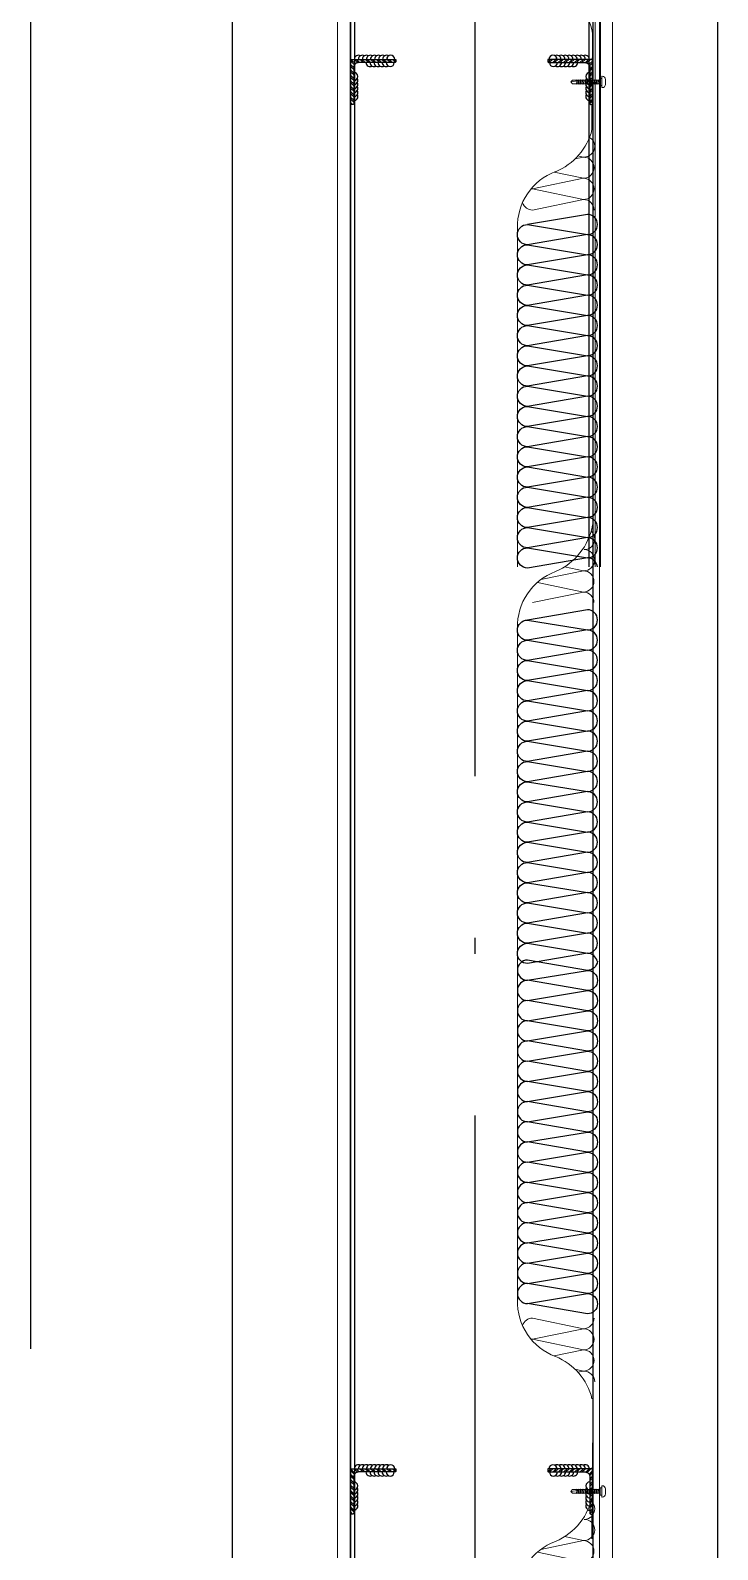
# Model space of a CAD drawing. Extents: x -1899985 to -450366, y 556196 to 2151267.
# Drawn here: x -1753160 to -1752310, y 576213 to 578093 of the extents above; entities that cross this region are included whole.
import ezdxf

# ---------------------------------------------------------------- set-up
doc = ezdxf.new("R2010")
doc.units = 0
doc.header["$LTSCALE"] = 1000
doc.header["$MEASUREMENT"] = 0
doc.linetypes.add('DOTE', pattern=[2.42, 2, -0.2, 0.02, -0.2])
doc.linetypes.add('ZN-DASH', pattern=[0.35, 0.25, -0.1])
for name, color, linetype in [('!ZN1-填充-8', 8, 'Continuous'), ('!ZN4-焊缝-8', 8, 'Continuous'), ('!ZN5-钢材投影-40', 40, 'Continuous'), ('!ZN5-钢材断面-2', 2, 'Continuous'), ('!ZN6-虚线-8', 8, 'ZN-DASH'), ('A-AXIS-DOTE', 14, 'DOTE'), ('A-LIN-V', 9, 'Continuous'), ('COLUMN', 9, 'Continuous'), ('Fill', 8, 'Continuous')]:
    doc.layers.add(name, color=color, linetype=linetype)
doc.layers.add('0_INSULATION', color=252, linetype='Continuous', lineweight=9, transparency=0.2)
doc.layers.add('0_SCREW RIVET', color=4, linetype='Continuous', lineweight=15)
doc.layers.add('彩钢板', color=6, linetype='Continuous', lineweight=15)

# ---------------------------------------------------------------- blocks, each defined once
blk = doc.blocks.new('G$C845E5159')
at = {"layer": 'COLUMN'}
for points in [[(300, 700), (300, -11000), (-300, -11000), (-300, 700), (300, 700)], [(16800, 700), (16800, -11000), (16200, -11000), (16200, 700), (16800, 700)]]:
    blk.add_lwpolyline(points, dxfattribs=at)
blk = doc.blocks.new('ZN-角钢56X56X4')
at = {"layer": '!ZN1-填充-8'}
h = blk.add_hatch(dxfattribs=at)
h.set_pattern_fill('ANSI32', color=256, scale=0.5, style=0)
h.set_pattern_definition([(45, (0, 0), (-3.3676, 3.3676), []), (45, (2.245, 0), (-3.3676, 3.3676), [])])
edge = h.paths.add_edge_path()
edge.add_line((0, 0), (0, 56))
edge.add_line((0, 56), (2.7, 56))
edge.add_arc((2.7, 54.7), 1.33, 360, 90, ccw=False)
edge.add_line((4, 54.7), (4, 10))
edge.add_arc((10, 10), 6, 180, 270)
edge.add_line((10, 4), (54.7, 4))
edge.add_arc((54.7, 2.7), 1.33, 360, 90, ccw=False)
edge.add_line((56, 2.7), (56, 0))
edge.add_line((56, 0), (0, 0))
at = {"layer": '!ZN5-钢材断面-2'}
blk.add_lwpolyline([(0, 0), (0, 56), (2.7, 56, -0.414214), (4, 54.7), (4, 10, 0.414214), (10, 4), (54.7, 4, -0.414214), (56, 2.7), (56, 0), (0, 0)], format="xyb", dxfattribs=at)
blk = doc.blocks.new('2342432')
at = {"layer": '0_INSULATION'}
for p, q in [((-1752483.5, 571394), (-1752476.2, 571392.5)), ((-1752476.2, 571392.5), (-1752487.1, 571390.2)), ((-1752476.2, 571366.3), (-1752539.3, 571353.2)), ((-1752512.6, 571373.8), (-1752476.2, 571366.3)), ((-1752539.3, 571353.2), (-1752476.2, 571340.1)), ((-1752476.2, 571340.1), (-1752539.3, 571326.9)), ((-1752557.8, 570885.5), (-1752557.8, 571304.5)), ((-1752557.8, 571298.9), (-1752557.8, 570885.5)), ((-1752557.8, 570473.3), (-1752557.8, 570885.5)), ((-1752539.4, 570441.6), (-1752476.3, 570428.5)), ((-1752476.3, 570428.5), (-1752533.3, 570416.7)), ((-1752529.1, 570413.2), (-1752476.3, 570402.3)), ((-1752476.3, 570402.3), (-1752499.8, 570397.4))]:
    blk.add_line(p, q, dxfattribs=at)
for centre, radius, start, end in [((-1752539.4, 571444.7), 75.8, 292.1666, 346.2521), ((-1752485.9, 571307), 72, 110.2875, 181.9554), ((-1752485.9, 570470.8), 72, 178.0446, 249.7125), ((-1752541, 570332.4), 77, 9.828, 66.9693)]:
    blk.add_arc(centre, radius, start, end, dxfattribs=at)
at = {"layer": '0_INSULATION', "extrusion": (0, 0, -1)}
for centre, major_axis, ratio, start_param, end_param in [((-1752475.5, 571405.9), (-8.4, -10.7), 0.960759, 4.08278, 5.653576), ((-1752476.2, 571379.4), (0, 13.1), 0.988253, 0, 1.570796), ((-1752476.2, 571379.4), (0, 13.1), 0.988253, 1.570796, 3.141593), ((-1752476.2, 571353.2), (0, 13.1), 0.988253, 0, 1.570796), ((-1752539.3, 571340.1), (0, 13.1), 0.988253, 6.139662, 6.283185), ((-1752539.3, 571366.3), (0, 13.1), 0.988253, 3.141593, 3.269368), ((-1752476.2, 571353.2), (0, 13.1), 0.988253, 1.570796, 3.141593), ((-1752476.2, 571327), (0, 13.1), 0.988253, 0, 1.570796), ((-1752539.3, 571340.1), (0, 13.1), 0.988253, 3.141593, 4.407145), ((-1752476.3, 570441.6), (0, 13.1), 0.988253, 1.570796, 3.141593), ((-1752476.3, 570415.4), (0, 13.1), 0.988253, 0, 1.570796), ((-1752476.3, 570415.4), (0, 13.1), 0.988253, 1.570796, 3.141593), ((-1752475.5, 570388.9), (-8.4, 10.6), 0.960747, 0.629655, 2.200451), ((-1752475.3, 570389.2), (0, 13.1), 0.988253, 1.570796, 3.141593), ((-1752475.3, 570363), (0, 13.1), 0.988253, 0, 1.570796), ((-1752475.3, 570363), (0, 13.1), 0.988253, 1.570796, 2.416555)]:
    blk.add_ellipse(centre, major_axis=major_axis, ratio=ratio, start_param=start_param, end_param=end_param, dxfattribs=at)
at = {"layer": 'Fill'}
for points in [[(-1752459.1, 570885.5, 0.385563), (-1752471.5, 570896.7), (-1752545.5, 570884, -1), (-1752545.5, 570909), (-1752471.5, 570896.7, 1), (-1752471.5, 570921.7), (-1752545.5, 570909, -1), (-1752545.5, 570934), (-1752471.5, 570921.7, 1), (-1752471.5, 570946.7), (-1752545.5, 570934, -1), (-1752545.5, 570959), (-1752471.5, 570946.7, 1), (-1752471.5, 570971.7), (-1752545.5, 570959, -1), (-1752545.5, 570984), (-1752471.5, 570971.7, 1), (-1752471.5, 570996.7), (-1752545.5, 570984, -1), (-1752545.5, 571009), (-1752471.5, 570996.7, 1), (-1752471.5, 571021.7), (-1752545.5, 571009, -1), (-1752545.5, 571034), (-1752471.5, 571021.7, 1), (-1752471.5, 571046.7), (-1752545.5, 571034, -1), (-1752545.5, 571059), (-1752471.5, 571046.7, 1), (-1752471.5, 571071.7), (-1752545.5, 571059, -1), (-1752545.5, 571084), (-1752471.5, 571071.7, 1), (-1752471.5, 571096.7), (-1752545.5, 571084, -1), (-1752545.5, 571109), (-1752471.5, 571096.7, 1), (-1752471.5, 571121.7), (-1752545.5, 571109, -1), (-1752545.5, 571134), (-1752471.5, 571121.7, 1), (-1752471.5, 571146.7), (-1752545.5, 571134, -1), (-1752545.5, 571159), (-1752471.5, 571146.7, 1), (-1752471.5, 571171.7), (-1752545.5, 571159, -1), (-1752545.5, 571184), (-1752471.5, 571171.7, 1), (-1752471.5, 571196.7), (-1752545.5, 571184, -1), (-1752545.5, 571209), (-1752471.5, 571196.7, 1), (-1752471.5, 571221.7), (-1752545.5, 571209, -1), (-1752545.5, 571234), (-1752471.5, 571221.7, 1), (-1752471.5, 571246.7), (-1752545.5, 571234, -1), (-1752545.5, 571259), (-1752471.5, 571246.7, 1), (-1752471.5, 571271.7), (-1752545.5, 571259, -1), (-1752545.5, 571284), (-1752471.5, 571271.7, 1), (-1752471.5, 571296.7), (-1752545.5, 571284, -1), (-1752545.5, 571309), (-1752471.5, 571296.7, 1), (-1752471.5, 571321.7), (-1752545.5, 571309)], [(-1752459.3, 570885.5, -0.355547), (-1752471.5, 570875.5), (-1752545.5, 570888.2, 1), (-1752545.5, 570863.2), (-1752471.5, 570875.5, -1), (-1752471.5, 570850.5), (-1752545.5, 570863.2, 1), (-1752545.5, 570838.2), (-1752471.5, 570850.5, -1), (-1752471.5, 570825.5), (-1752545.5, 570838.2, 1), (-1752545.5, 570813.2), (-1752471.5, 570825.5, -1), (-1752471.5, 570800.5), (-1752545.5, 570813.2, 1), (-1752545.5, 570788.2), (-1752471.5, 570800.5, -1), (-1752471.5, 570775.5), (-1752545.5, 570788.2, 1), (-1752545.5, 570763.2), (-1752471.5, 570775.5, -1), (-1752471.5, 570750.5), (-1752545.5, 570763.2, 1), (-1752545.5, 570738.2), (-1752471.5, 570750.5, -1), (-1752471.5, 570725.5), (-1752545.5, 570738.2, 1), (-1752545.5, 570713.2), (-1752471.5, 570725.5, -1), (-1752471.5, 570700.5), (-1752545.5, 570713.2, 1), (-1752545.5, 570688.2), (-1752471.5, 570700.5, -1), (-1752471.5, 570675.5), (-1752545.5, 570688.2, 1), (-1752545.5, 570663.2), (-1752471.5, 570675.5, -1), (-1752471.5, 570650.5), (-1752545.5, 570663.2, 1), (-1752545.5, 570638.2), (-1752471.5, 570650.5, -1), (-1752471.5, 570625.5), (-1752545.5, 570638.2, 1), (-1752545.5, 570613.2), (-1752471.5, 570625.5, -1), (-1752471.5, 570600.5), (-1752545.5, 570613.2, 1), (-1752545.5, 570588.2), (-1752471.5, 570600.5, -1), (-1752471.5, 570575.5), (-1752545.5, 570588.2, 1), (-1752545.5, 570563.2), (-1752471.5, 570575.5, -1), (-1752471.5, 570550.5), (-1752545.5, 570563.2, 1), (-1752545.5, 570538.2), (-1752471.5, 570550.5, -1), (-1752471.5, 570525.5), (-1752545.5, 570538.2, 1), (-1752545.5, 570513.2), (-1752471.5, 570525.5, -1), (-1752471.5, 570500.5), (-1752545.5, 570513.2, 1), (-1752545.5, 570488.2), (-1752471.5, 570500.5, -1), (-1752471.5, 570475.5), (-1752545.5, 570488.2, 1), (-1752545.5, 570463.2), (-1752471.5, 570475.5, -1), (-1752471.5, 570450.5), (-1752545.5, 570463.2)]]:
    blk.add_lwpolyline(points, format="xyb", dxfattribs=at)
blk = doc.blocks.new('53456465')
at = {"layer": '!ZN4-焊缝-8', "color": 8, "ltscale": 20}
for centre, start, end in [((-1752704.7, 578276.7), 60, 180), ((-1752699.7, 578276.7), 60, 180), ((-1752699.7, 578276.7), 120, 180), ((-1752694.7, 578276.7), 60, 180), ((-1752694.7, 578276.7), 120, 180), ((-1752689.7, 578276.7), 60, 180), ((-1752689.7, 578276.7), 120, 180), ((-1752684.7, 578276.7), 60, 180), ((-1752684.7, 578276.7), 120, 180), ((-1752679.7, 578276.7), 60, 180), ((-1752679.7, 578276.7), 120, 180), ((-1752674.7, 578276.7), 60, 180), ((-1752674.7, 578276.7), 120, 180), ((-1752669.7, 578276.7), 60, 180), ((-1752669.7, 578276.7), 120, 180), ((-1752664.7, 578276.7), 0, 180), ((-1752664.7, 578276.7), 120, 180), ((-1752464.1, 578276.7), 0, 180), ((-1752459.1, 578276.7), 0, 120), ((-1752464.1, 578276.7), 0, 60), ((-1752454.1, 578276.7), 0, 120), ((-1752459.1, 578276.7), 0, 60), ((-1752449.1, 578276.7), 0, 120), ((-1752454.1, 578276.7), 0, 60), ((-1752444.1, 578276.7), 0, 120), ((-1752449.1, 578276.7), 0, 60), ((-1752439.1, 578276.7), 0, 120), ((-1752444.1, 578276.7), 0, 60), ((-1752434.1, 578276.7), 0, 120), ((-1752439.1, 578276.7), 0, 60), ((-1752429.1, 578276.7), 0, 120), ((-1752434.1, 578276.7), 0, 60), ((-1752424.1, 578276.7), 0, 120), ((-1752429.1, 578276.7), 0, 60), ((-1752710.4, 578255.5), 270, 90), ((-1752690.3, 578272.7), 180, 300), ((-1752685.3, 578272.7), 180, 300), ((-1752685.3, 578272.7), 180, 240), ((-1752680.3, 578272.7), 180, 300), ((-1752680.3, 578272.7), 180, 240), ((-1752675.3, 578272.7), 180, 240), ((-1752675.3, 578272.7), 180, 300), ((-1752670.3, 578272.7), 180, 300), ((-1752670.3, 578272.7), 180, 240), ((-1752665.3, 578272.7), 180, 0), ((-1752665.3, 578272.7), 180, 240), ((-1752463.5, 578272.7), 180, 0), ((-1752463.5, 578272.7), 300, 0), ((-1752458.5, 578272.7), 240, 0), ((-1752458.5, 578272.7), 300, 0), ((-1752453.5, 578272.7), 240, 0), ((-1752453.5, 578272.7), 300, 0), ((-1752448.5, 578272.7), 240, 0), ((-1752448.5, 578272.7), 300, 0), ((-1752443.5, 578272.7), 240, 0), ((-1752443.5, 578272.7), 300, 0), ((-1752438.5, 578272.7), 240, 0), ((-1752418.4, 578255.5), 90, 270), ((-1752710.4, 578255.5), 270, 330), ((-1752710.4, 578250.5), 270, 30), ((-1752710.4, 578250.5), 270, 330), ((-1752710.4, 578245.5), 270, 30), ((-1752710.4, 578245.5), 270, 330), ((-1752710.4, 578240.5), 270, 30), ((-1752710.4, 578240.5), 270, 330), ((-1752710.4, 578235.5), 270, 30), ((-1752418.4, 578250.5), 150, 270), ((-1752418.4, 578245.5), 150, 270), ((-1752418.4, 578240.5), 150, 270), ((-1752418.4, 578235.5), 150, 270), ((-1752418.4, 578255.5), 210, 270), ((-1752418.4, 578250.5), 210, 270), ((-1752418.4, 578245.5), 210, 270), ((-1752418.4, 578240.5), 210, 270), ((-1752710.4, 578235.5), 270, 330), ((-1752710.4, 578230.5), 270, 30), ((-1752418.4, 578230.5), 150, 270), ((-1752418.4, 578235.5), 210, 270), ((-1752704.7, 576532.7), 60, 180), ((-1752699.7, 576532.7), 60, 180), ((-1752699.7, 576532.7), 120, 180), ((-1752694.7, 576532.7), 60, 180), ((-1752694.7, 576532.7), 120, 180), ((-1752690.3, 576528.7), 180, 300), ((-1752689.7, 576532.7), 60, 180), ((-1752689.7, 576532.7), 120, 180), ((-1752685.3, 576528.7), 180, 300), ((-1752685.3, 576528.7), 180, 240), ((-1752684.7, 576532.7), 60, 180), ((-1752684.7, 576532.7), 120, 180), ((-1752680.3, 576528.7), 180, 300), ((-1752680.3, 576528.7), 180, 240), ((-1752679.7, 576532.7), 60, 180), ((-1752679.7, 576532.7), 120, 180), ((-1752675.3, 576528.7), 180, 300), ((-1752675.3, 576528.7), 180, 240), ((-1752674.7, 576532.7), 60, 180), ((-1752674.7, 576532.7), 120, 180), ((-1752670.3, 576528.7), 180, 300), ((-1752670.3, 576528.7), 180, 240), ((-1752669.7, 576532.7), 60, 180), ((-1752669.7, 576532.7), 120, 180), ((-1752665.3, 576528.7), 180, 0), ((-1752665.3, 576528.7), 180, 240), ((-1752664.7, 576532.7), 0, 180), ((-1752664.7, 576532.7), 120, 180), ((-1752464.1, 576532.7), 0, 180), ((-1752463.5, 576528.7), 180, 0), ((-1752459.1, 576532.7), 0, 120), ((-1752464.1, 576532.7), 0, 60), ((-1752463.5, 576528.7), 300, 0), ((-1752458.5, 576528.7), 240, 0), ((-1752454.1, 576532.7), 0, 120), ((-1752459.1, 576532.7), 0, 60), ((-1752458.5, 576528.7), 300, 0), ((-1752453.5, 576528.7), 240, 0), ((-1752449.1, 576532.7), 0, 120), ((-1752454.1, 576532.7), 0, 60), ((-1752453.5, 576528.7), 300, 0), ((-1752448.5, 576528.7), 240, 0), ((-1752444.1, 576532.7), 0, 120), ((-1752449.1, 576532.7), 0, 60), ((-1752448.5, 576528.7), 300, 0), ((-1752443.5, 576528.7), 240, 0), ((-1752439.1, 576532.7), 0, 120), ((-1752444.1, 576532.7), 0, 60), ((-1752443.5, 576528.7), 300, 0), ((-1752438.5, 576528.7), 240, 0), ((-1752434.1, 576532.7), 0, 120), ((-1752439.1, 576532.7), 0, 60), ((-1752429.1, 576532.7), 0, 120), ((-1752434.1, 576532.7), 0, 60), ((-1752424.1, 576532.7), 0, 120), ((-1752429.1, 576532.7), 0, 60), ((-1752710.4, 576511.5), 270, 90), ((-1752710.4, 576511.5), 270, 330), ((-1752710.4, 576506.5), 270, 30), ((-1752418.4, 576511.5), 90, 270), ((-1752418.4, 576506.5), 150, 270), ((-1752418.4, 576511.5), 210, 270), ((-1752710.4, 576506.5), 270, 330), ((-1752710.4, 576501.5), 270, 30), ((-1752710.4, 576501.5), 270, 330), ((-1752710.4, 576496.5), 270, 30), ((-1752710.4, 576496.5), 270, 330), ((-1752710.4, 576491.5), 270, 30), ((-1752710.4, 576491.5), 270, 330), ((-1752710.4, 576486.5), 270, 30), ((-1752418.4, 576501.5), 150, 270), ((-1752418.4, 576496.5), 150, 270), ((-1752418.4, 576491.5), 150, 270), ((-1752418.4, 576486.5), 150, 270), ((-1752418.4, 576506.5), 210, 270), ((-1752418.4, 576501.5), 210, 270), ((-1752418.4, 576496.5), 210, 270), ((-1752418.4, 576491.5), 210, 270)]:
    blk.add_arc(centre, 5, start, end, dxfattribs=at)
at = {"layer": '!ZN5-钢材投影-40'}
for p, q in [((-1752714.4, 578848.7), (-1752714.4, 572304.7)), ((-1752414.4, 572304.7), (-1752414.4, 578848.7))]:
    blk.add_line(p, q, dxfattribs=at)
at = {"layer": '!ZN6-虚线-8', "ltscale": 30}
for p, q in [((-1752715, 578848.7), (-1752715, 572304.7)), ((-1752709.4, 578848.7), (-1752709.4, 572304.7)), ((-1752419.4, 577648.7), (-1752419.4, 578848.7)), ((-1752405.8, 578848.7), (-1752405.8, 577648.7))]:
    blk.add_line(p, q, dxfattribs=at)
at = {"layer": '0_INSULATION'}
for p, q in [((-1752411.8, 578848.7), (-1752411.8, 577648.7)), ((-1752415.8, 578189.9), (-1752415.1, 578308.8)), ((-1752426.2, 578155.7), (-1752437.1, 578153.5)), ((-1752433.5, 578157.2), (-1752426.2, 578155.7)), ((-1752426.2, 578129.5), (-1752489.3, 578116.4)), ((-1752462.6, 578137), (-1752426.2, 578129.5)), ((-1752489.3, 578116.4), (-1752426.2, 578103.3)), ((-1752426.2, 578103.3), (-1752489.3, 578090.2)), ((-1752507.8, 577648.7), (-1752507.8, 578067.7)), ((-1752507.8, 578062.1), (-1752507.8, 577648.7)), ((-1752415.8, 576445.9), (-1752415.1, 576564.8))]:
    blk.add_line(p, q, dxfattribs=at)
for centre, radius, start, end in [((-1752491, 578295.6), 77, 9.828, 66.9693), ((-1752489.4, 578207.9), 75.8, 292.1666, 346.2521), ((-1752435.9, 578070.2), 72, 110.2875, 181.9554)]:
    blk.add_arc(centre, radius, start, end, dxfattribs=at)
at = {"layer": '0_INSULATION', "extrusion": (0, 0, -1)}
for centre, major_axis, ratio, start_param, end_param in [((-1752425.2, 578168.8), (0, 13.1), 0.988253, 0.524657, 1.570796), ((-1752425.5, 578169.1), (-8.4, -10.7), 0.960759, 4.08278, 5.653576), ((-1752426.2, 578142.6), (0, 13.1), 0.988253, 0, 1.570796), ((-1752426.2, 578142.6), (0, 13.1), 0.988253, 1.570796, 3.141593), ((-1752426.2, 578116.4), (0, 13.1), 0.988253, 0, 1.570796), ((-1752489.3, 578103.3), (0, 13.1), 0.988253, 6.139662, 6.283185), ((-1752489.3, 578129.5), (0, 13.1), 0.988253, 3.141593, 3.269368), ((-1752426.2, 578116.4), (0, 13.1), 0.988253, 1.570796, 3.141593), ((-1752489.3, 578103.3), (0, 13.1), 0.988253, 3.141593, 4.407145), ((-1752426.2, 578090.2), (0, 13.1), 0.988253, 0, 1.570796)]:
    blk.add_ellipse(centre, major_axis=major_axis, ratio=ratio, start_param=start_param, end_param=end_param, dxfattribs=at)
at = {"layer": '0_SCREW RIVET'}
for p, q in [((-1752441.8, 578248.7), (-1752440, 578250.9)), ((-1752440, 578246.4), (-1752441.8, 578248.7)), ((-1752434.6, 578250.9), (-1752440, 578250.9)), ((-1752435, 578246.4), (-1752440, 578246.4)), ((-1752432.8, 578246.4), (-1752434.5, 578246.4)), ((-1752432.4, 578250.9), (-1752434.1, 578250.9)), ((-1752430.6, 578246.4), (-1752432.3, 578246.4)), ((-1752430.2, 578250.9), (-1752431.9, 578250.9)), ((-1752428.4, 578246.4), (-1752430.1, 578246.4)), ((-1752428, 578250.9), (-1752429.7, 578250.9)), ((-1752426.2, 578246.4), (-1752427.9, 578246.4)), ((-1752425.8, 578250.9), (-1752427.5, 578250.9)), ((-1752423.9, 578246.4), (-1752425.7, 578246.4)), ((-1752423.6, 578250.9), (-1752425.3, 578250.9)), ((-1752421.7, 578246.4), (-1752423.4, 578246.4)), ((-1752421.3, 578250.9), (-1752423.1, 578250.9)), ((-1752419.5, 578246.4), (-1752421.2, 578246.4)), ((-1752419.1, 578250.9), (-1752420.8, 578250.9)), ((-1752417.3, 578246.4), (-1752419, 578246.4)), ((-1752416.9, 578250.9), (-1752418.6, 578250.9)), ((-1752415.1, 578246.4), (-1752416.8, 578246.4)), ((-1752414.7, 578250.9), (-1752416.4, 578250.9)), ((-1752412.9, 578246.4), (-1752414.6, 578246.4)), ((-1752412.5, 578250.9), (-1752414.2, 578250.9)), ((-1752410.7, 578246.4), (-1752412.4, 578246.4)), ((-1752410.3, 578250.9), (-1752412, 578250.9)), ((-1752408.5, 578246.4), (-1752410.2, 578246.4)), ((-1752408.1, 578250.9), (-1752409.8, 578250.9)), ((-1752405.8, 578246.4), (-1752408, 578246.4)), ((-1752405.8, 578250.9), (-1752407.6, 578250.9)), ((-1752441.8, 576504.7), (-1752440, 576506.9)), ((-1752434.6, 576506.9), (-1752440, 576506.9)), ((-1752432.4, 576506.9), (-1752434.1, 576506.9)), ((-1752430.2, 576506.9), (-1752431.9, 576506.9)), ((-1752428, 576506.9), (-1752429.7, 576506.9)), ((-1752425.8, 576506.9), (-1752427.5, 576506.9)), ((-1752423.6, 576506.9), (-1752425.3, 576506.9)), ((-1752421.3, 576506.9), (-1752423.1, 576506.9)), ((-1752419.1, 576506.9), (-1752420.8, 576506.9)), ((-1752416.9, 576506.9), (-1752418.6, 576506.9)), ((-1752414.7, 576506.9), (-1752416.4, 576506.9)), ((-1752412.5, 576506.9), (-1752414.2, 576506.9)), ((-1752410.3, 576506.9), (-1752412, 576506.9)), ((-1752408.1, 576506.9), (-1752409.8, 576506.9)), ((-1752405.8, 576506.9), (-1752407.6, 576506.9)), ((-1752440, 576502.4), (-1752441.8, 576504.7)), ((-1752435, 576502.4), (-1752440, 576502.4)), ((-1752432.8, 576502.4), (-1752434.5, 576502.4)), ((-1752430.6, 576502.4), (-1752432.3, 576502.4)), ((-1752428.4, 576502.4), (-1752430.1, 576502.4)), ((-1752426.2, 576502.4), (-1752427.9, 576502.4)), ((-1752423.9, 576502.4), (-1752425.7, 576502.4)), ((-1752421.7, 576502.4), (-1752423.4, 576502.4)), ((-1752419.5, 576502.4), (-1752421.2, 576502.4)), ((-1752417.3, 576502.4), (-1752419, 576502.4)), ((-1752415.1, 576502.4), (-1752416.8, 576502.4)), ((-1752412.9, 576502.4), (-1752414.6, 576502.4)), ((-1752410.7, 576502.4), (-1752412.4, 576502.4)), ((-1752408.5, 576502.4), (-1752410.2, 576502.4)), ((-1752405.8, 576502.4), (-1752408, 576502.4))]:
    blk.add_line(p, q, dxfattribs=at)
for points in [[(-1752403.1, 578241.7, 0.414214), (-1752399.1, 578245.7), (-1752399.1, 578251.7, 0.414214), (-1752403.1, 578255.7), (-1752403, 578255.7), (-1752403.8, 578255.7), (-1752403.8, 578241.7), (-1752403, 578241.7)], [(-1752403.1, 576497.7, 0.414214), (-1752399.1, 576501.7), (-1752399.1, 576507.7, 0.414214), (-1752403.1, 576511.7), (-1752403, 576511.7), (-1752403.8, 576511.7), (-1752403.8, 576497.7), (-1752403, 576497.7)]]:
    blk.add_lwpolyline(points, format="xyb", close=True, dxfattribs=at)
for points in [[(-1752441.8, 578248.7), (-1752433.2, 578250), (-1752434.6, 578250.7), (-1752434.6, 578250.6), (-1752435.1, 578250.9)], [(-1752434.2, 578249.9), (-1752434.5, 578246.4), (-1752434.8, 578245.9), (-1752435, 578246.4), (-1752434.7, 578249.8)], [(-1752434.1, 578250.4), (-1752434.1, 578250.9), (-1752434.3, 578251.4), (-1752434.6, 578250.9), (-1752434.6, 578250.6)], [(-1752441.8, 576504.7), (-1752433.2, 576506), (-1752434.6, 576506.7), (-1752434.6, 576506.6), (-1752435.1, 576506.9)], [(-1752434.1, 576506.4), (-1752434.1, 576506.9), (-1752434.3, 576507.4), (-1752434.6, 576506.9), (-1752434.6, 576506.6)], [(-1752434.2, 576505.9), (-1752434.5, 576502.4), (-1752434.8, 576501.9), (-1752435, 576502.4), (-1752434.7, 576505.8)]]:
    blk.add_lwpolyline(points, dxfattribs=at)
for points in [[(-1752432.8, 578246.4), (-1752432.4, 578250.9), (-1752432.1, 578251.4), (-1752431.9, 578250.9), (-1752432.3, 578246.4), (-1752432.6, 578245.9)], [(-1752430.6, 578246.4), (-1752430.2, 578250.9), (-1752429.9, 578251.4), (-1752429.7, 578250.9), (-1752430.1, 578246.4), (-1752430.4, 578245.9)], [(-1752428.4, 578246.4), (-1752428, 578250.9), (-1752427.7, 578251.4), (-1752427.5, 578250.9), (-1752427.9, 578246.4), (-1752428.2, 578245.9)], [(-1752426.2, 578246.4), (-1752425.8, 578250.9), (-1752425.5, 578251.4), (-1752425.3, 578250.9), (-1752425.7, 578246.4), (-1752425.9, 578245.9)], [(-1752423.9, 578246.4), (-1752423.6, 578250.9), (-1752423.3, 578251.4), (-1752423.1, 578250.9), (-1752423.4, 578246.4), (-1752423.7, 578245.9)], [(-1752421.7, 578246.4), (-1752421.3, 578250.9), (-1752421, 578251.4), (-1752420.8, 578250.9), (-1752421.2, 578246.4), (-1752421.5, 578245.9)], [(-1752419.5, 578246.4), (-1752419.1, 578250.9), (-1752418.8, 578251.4), (-1752418.6, 578250.9), (-1752419, 578246.4), (-1752419.3, 578245.9)], [(-1752417.3, 578246.4), (-1752416.9, 578250.9), (-1752416.6, 578251.4), (-1752416.4, 578250.9), (-1752416.8, 578246.4), (-1752417.1, 578245.9)], [(-1752415.1, 578246.4), (-1752414.7, 578250.9), (-1752414.4, 578251.4), (-1752414.2, 578250.9), (-1752414.6, 578246.4), (-1752414.9, 578245.9)], [(-1752412.9, 578246.4), (-1752412.5, 578250.9), (-1752412.2, 578251.4), (-1752412, 578250.9), (-1752412.4, 578246.4), (-1752412.7, 578245.9)], [(-1752410.7, 578246.4), (-1752410.3, 578250.9), (-1752410, 578251.4), (-1752409.8, 578250.9), (-1752410.2, 578246.4), (-1752410.5, 578245.9)], [(-1752408.5, 578246.4), (-1752408.1, 578250.9), (-1752407.8, 578251.4), (-1752407.6, 578250.9), (-1752408, 578246.4), (-1752408.3, 578245.9)], [(-1752403.8, 578244.2), (-1752403.8, 578253.2), (-1752405.8, 578253.2), (-1752405.8, 578244.2)], [(-1752432.8, 576502.4), (-1752432.4, 576506.9), (-1752432.1, 576507.4), (-1752431.9, 576506.9), (-1752432.3, 576502.4), (-1752432.6, 576501.9)], [(-1752430.6, 576502.4), (-1752430.2, 576506.9), (-1752429.9, 576507.4), (-1752429.7, 576506.9), (-1752430.1, 576502.4), (-1752430.4, 576501.9)], [(-1752428.4, 576502.4), (-1752428, 576506.9), (-1752427.7, 576507.4), (-1752427.5, 576506.9), (-1752427.9, 576502.4), (-1752428.2, 576501.9)], [(-1752426.2, 576502.4), (-1752425.8, 576506.9), (-1752425.5, 576507.4), (-1752425.3, 576506.9), (-1752425.7, 576502.4), (-1752425.9, 576501.9)], [(-1752423.9, 576502.4), (-1752423.6, 576506.9), (-1752423.3, 576507.4), (-1752423.1, 576506.9), (-1752423.4, 576502.4), (-1752423.7, 576501.9)], [(-1752421.7, 576502.4), (-1752421.3, 576506.9), (-1752421, 576507.4), (-1752420.8, 576506.9), (-1752421.2, 576502.4), (-1752421.5, 576501.9)], [(-1752419.5, 576502.4), (-1752419.1, 576506.9), (-1752418.8, 576507.4), (-1752418.6, 576506.9), (-1752419, 576502.4), (-1752419.3, 576501.9)], [(-1752417.3, 576502.4), (-1752416.9, 576506.9), (-1752416.6, 576507.4), (-1752416.4, 576506.9), (-1752416.8, 576502.4), (-1752417.1, 576501.9)], [(-1752415.1, 576502.4), (-1752414.7, 576506.9), (-1752414.4, 576507.4), (-1752414.2, 576506.9), (-1752414.6, 576502.4), (-1752414.9, 576501.9)], [(-1752412.9, 576502.4), (-1752412.5, 576506.9), (-1752412.2, 576507.4), (-1752412, 576506.9), (-1752412.4, 576502.4), (-1752412.7, 576501.9)], [(-1752410.7, 576502.4), (-1752410.3, 576506.9), (-1752410, 576507.4), (-1752409.8, 576506.9), (-1752410.2, 576502.4), (-1752410.5, 576501.9)], [(-1752408.5, 576502.4), (-1752408.1, 576506.9), (-1752407.8, 576507.4), (-1752407.6, 576506.9), (-1752408, 576502.4), (-1752408.3, 576501.9)], [(-1752403.8, 576500.2), (-1752403.8, 576509.2), (-1752405.8, 576509.2), (-1752405.8, 576500.2)]]:
    blk.add_lwpolyline(points, close=True, dxfattribs=at)
at = {"layer": 'Fill'}
blk.add_lwpolyline([(-1752409.1, 577648.7, 0.385563), (-1752421.5, 577659.9), (-1752495.5, 577647.3, -1), (-1752495.5, 577672.3), (-1752421.5, 577659.9, 1), (-1752421.5, 577684.9), (-1752495.5, 577672.3, -1), (-1752495.5, 577697.3), (-1752421.5, 577684.9, 1), (-1752421.5, 577709.9), (-1752495.5, 577697.3, -1), (-1752495.5, 577722.3), (-1752421.5, 577709.9, 1), (-1752421.5, 577734.9), (-1752495.5, 577722.3, -1), (-1752495.5, 577747.3), (-1752421.5, 577734.9, 1), (-1752421.5, 577759.9), (-1752495.5, 577747.3, -1), (-1752495.5, 577772.3), (-1752421.5, 577759.9, 1), (-1752421.5, 577784.9), (-1752495.5, 577772.3, -1), (-1752495.5, 577797.3), (-1752421.5, 577784.9, 1), (-1752421.5, 577809.9), (-1752495.5, 577797.3, -1), (-1752495.5, 577822.3), (-1752421.5, 577809.9, 1), (-1752421.5, 577834.9), (-1752495.5, 577822.3, -1), (-1752495.5, 577847.3), (-1752421.5, 577834.9, 1), (-1752421.5, 577859.9), (-1752495.5, 577847.3, -1), (-1752495.5, 577872.3), (-1752421.5, 577859.9, 1), (-1752421.5, 577884.9), (-1752495.5, 577872.3, -1), (-1752495.5, 577897.3), (-1752421.5, 577884.9, 1), (-1752421.5, 577909.9), (-1752495.5, 577897.3, -1), (-1752495.5, 577922.3), (-1752421.5, 577909.9, 1), (-1752421.5, 577934.9), (-1752495.5, 577922.3, -1), (-1752495.5, 577947.3), (-1752421.5, 577934.9, 1), (-1752421.5, 577959.9), (-1752495.5, 577947.3, -1), (-1752495.5, 577972.3), (-1752421.5, 577959.9, 1), (-1752421.5, 577984.9), (-1752495.5, 577972.3, -1), (-1752495.5, 577997.3), (-1752421.5, 577984.9, 1), (-1752421.5, 578009.9), (-1752495.5, 577997.3, -1), (-1752495.5, 578022.3), (-1752421.5, 578009.9, 1), (-1752421.5, 578034.9), (-1752495.5, 578022.3, -1), (-1752495.5, 578047.3), (-1752421.5, 578034.9, 1), (-1752421.5, 578059.9), (-1752495.5, 578047.3, -1), (-1752495.5, 578072.3), (-1752421.5, 578059.9, 1), (-1752421.5, 578084.9), (-1752495.5, 578072.3)], format="xyb", dxfattribs=at)
at = {"layer": '彩钢板'}
for p, q in [((-1752730.4, 578848.7), (-1752730.4, 572304.7)), ((-1752714.4, 578848.7), (-1752714.4, 572304.7)), ((-1752406.4, 578848.7), (-1752406.4, 572304.7)), ((-1752390.4, 578848.7), (-1752390.4, 572304.7))]:
    blk.add_line(p, q, dxfattribs=at)
at = {"layer": '!ZN5-钢材断面-2', "extrusion": (0, 0, -1), "xscale": -1.000000000000001, "zscale": -1.000000000000001, "rotation": 90}
for p in [(1752714.4, 578276.7), (1752714.4, 576532.7)]:
    blk.add_blockref('ZN-角钢56X56X4', p, dxfattribs=at)
at = {"layer": '!ZN5-钢材断面-2', "extrusion": (0, 0, -1), "zscale": -1, "rotation": 270}
for p in [(1752414.4, 578276.7), (1752414.4, 576532.7)]:
    blk.add_blockref('ZN-角钢56X56X4', p, dxfattribs=at)
at = {"layer": 'A-LIN-V', "xscale": -1, "rotation": 180}
for p in [(50, 1148046.1), (50, 1146846.1)]:
    blk.add_blockref('2342432', p, dxfattribs=at)

msp = doc.modelspace()

# ---------------------------------------------------------------- linework, layer by layer
at = {"layer": 'A-AXIS-DOTE'}
msp.add_line((-1752610.4, 562650.6), (-1752610.4, 585146), dxfattribs=at)
msp.add_lwpolyline([(-1753160.4, 578287.5), (-1753160.4, 576462.1)], dxfattribs=at)

# ---------------------------------------------------------------- block references
at = {"layer": 'A-LIN-V'}
for p in [(-1769110.4, 579257.5), (-1752610.4, 579257.5)]:
    msp.add_blockref('G$C845E5159', p, dxfattribs=at)

# ---------------------------------------------------------------- next in the draw order: block references
msp.add_blockref('53456465', (-50, -219.2), dxfattribs=at)

doc.saveas('drawing.dxf')
